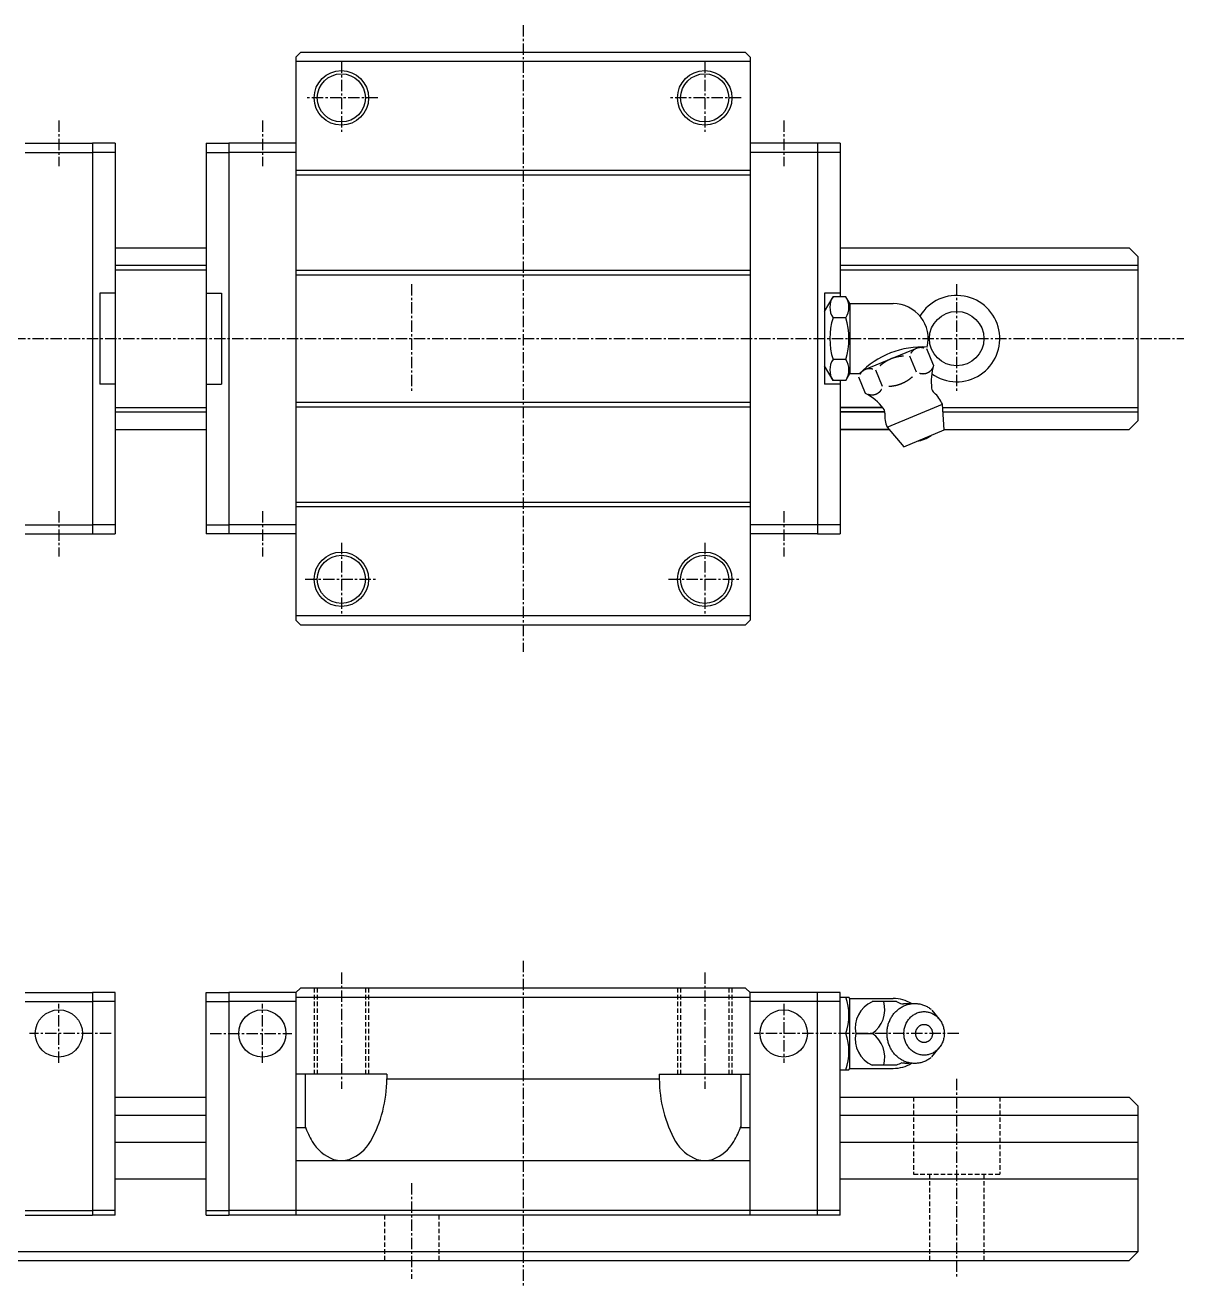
# Model space of a CAD drawing. Extents: x 10 to 336, y 10 to 186.
# Drawn here: x 208 to 335.5, y 47 to 186 of the extents above; entities that cross this region are included whole.
import ezdxf

# ---------------------------------------------------------------- set-up
doc = ezdxf.new("R2010")
doc.units = 0
doc.linetypes.add('CENTER', pattern=[2, 1.25, -0.25, 0.25, -0.25])
doc.linetypes.add('DASHED', pattern=[0.75, 0.5, -0.25])
doc.layers.get('0').update_dxf_attribs({"linetype": 'CONTINUOUS'})
doc.layers.add('CENTER', color=1, linetype='CENTER')

msp = doc.modelspace()

# ---------------------------------------------------------------- linework, layer by layer
at = {"color": 7, "linetype": 'CONTINUOUS'}
for p, q in [((238.26662, 182.99989), (237.76662, 182.49989)), ((237.76662, 182.49989), (237.76662, 120.49992)), ((287.26664, 182.99989), (238.26662, 182.99989)), ((287.26664, 182.99989), (287.76664, 182.49989)), ((287.76664, 182.49989), (287.76664, 120.49992)), ((287.76664, 181.9999), (237.76662, 181.9999)), ((207.96666, 172.99993), (215.36665, 172.99993)), ((217.86665, 172.99993), (215.36665, 172.99993)), ((215.36665, 172.99992), (215.36665, 129.99992)), ((217.86665, 172.99993), (217.86665, 129.99993)), ((227.86665, 172.99993), (227.86665, 129.99993)), ((227.86665, 172.99993), (230.36665, 172.99993)), ((237.76664, 172.99993), (230.36665, 172.99993)), ((230.36665, 172.99992), (230.36665, 129.99992)), ((295.16663, 172.99992), (287.76664, 172.99992)), ((295.16663, 172.99992), (295.16663, 129.99992)), ((297.66663, 172.99992), (295.16663, 172.99992)), ((297.66663, 172.99992), (297.66663, 156.09991)), ((207.96666, 171.99993), (215.36665, 171.99993)), ((217.86665, 171.99993), (215.36665, 171.99993)), ((227.86665, 171.99993), (230.36665, 171.99993)), ((237.76664, 171.99993), (230.36665, 171.99993)), ((295.16663, 171.99992), (287.76664, 171.99992)), ((297.66663, 171.99992), (295.16663, 171.99992)), ((287.76664, 169.99992), (237.76662, 169.99992)), ((287.76664, 169.49992), (237.76662, 169.49992)), ((217.86665, 161.49994), (227.86665, 161.49994)), ((297.66663, 161.49992), (329.5, 161.49992)), ((330.50001, 160.49992), (329.5, 161.49992)), ((330.50001, 142.49989), (330.50001, 160.4999)), ((217.86665, 159.56731), (227.86665, 159.56731)), ((217.86665, 159.06732), (227.86665, 159.06732)), ((287.76664, 158.99992), (237.76662, 158.99992)), ((287.76664, 158.49992), (237.76662, 158.49992)), ((297.66663, 159.56729), (330.50001, 159.56728)), ((297.66663, 159.0673), (330.50001, 159.06729)), ((216.16666, 156.49993), (216.16666, 146.49993)), ((217.86665, 156.49993), (216.16666, 156.49993)), ((227.86665, 156.49993), (229.56664, 156.49993)), ((229.56664, 156.49993), (229.56664, 146.49993)), ((295.96665, 156.49992), (295.96665, 146.49992)), ((297.66663, 156.49992), (295.96665, 156.49992)), ((295.96665, 154.49991), (296.89041, 156.09992)), ((298.2904, 156.09991), (296.89041, 156.09991)), ((298.72341, 155.34991), (298.2904, 156.09991)), ((298.72341, 155.34991), (298.72341, 147.6499)), ((298.72343, 155.34991), (303.51455, 155.34991)), ((298.29039, 153.79991), (296.89042, 153.79991)), ((300.19623, 148.01892), (306.36275, 150.57318)), ((307.96717, 148.56215), (307.22328, 150.35804)), ((298.2904, 149.19992), (296.89041, 149.19992)), ((306.09631, 147.78722), (305.35243, 149.58311)), ((296.89041, 146.8999), (295.96665, 148.49991)), ((298.2904, 146.8999), (298.72341, 147.64991)), ((298.72343, 147.64992), (299.81967, 147.64992)), ((302.3546, 146.23735), (301.61072, 148.03324)), ((217.86665, 146.49993), (216.16666, 146.49993)), ((227.86665, 146.49993), (229.56664, 146.49993)), ((297.66663, 146.49992), (295.96665, 146.49992)), ((298.29041, 146.89992), (296.8904, 146.89992)), ((297.66663, 146.89992), (297.66663, 129.99992)), ((300.48375, 145.46242), (299.73986, 147.2583)), ((217.86665, 143.93256), (227.86665, 143.93256)), ((217.86665, 143.43256), (227.86665, 143.43256)), ((237.76662, 144.49989), (287.76664, 144.49989)), ((237.76662, 143.99989), (287.76664, 143.99989)), ((302.34507, 143.93255), (297.66663, 143.93255)), ((297.66663, 143.93254), (302.34508, 143.93254)), ((302.58918, 143.43255), (297.66663, 143.43255)), ((297.66663, 143.43255), (302.58918, 143.43254)), ((302.83294, 141.75081), (308.93054, 144.27652)), ((309.13229, 141.43764), (308.93054, 144.27652)), ((308.95499, 143.93254), (330.50001, 143.93254)), ((308.99052, 143.43254), (330.50001, 143.43254)), ((330.49999, 142.49992), (329.49997, 141.49992)), ((217.86665, 141.49994), (227.86665, 141.49994)), ((303.05053, 141.49993), (297.66663, 141.49993)), ((297.66663, 141.49993), (303.05053, 141.49992)), ((302.83294, 141.75081), (304.69767, 139.60076)), ((304.69768, 139.60075), (309.13229, 141.43763)), ((309.12786, 141.49992), (329.49997, 141.49992)), ((237.76662, 133.49989), (287.76664, 133.49989)), ((237.76662, 132.99989), (287.76664, 132.99989)), ((207.96666, 130.99993), (215.36665, 130.99993)), ((217.86665, 130.99993), (215.36665, 130.99993)), ((227.86665, 130.99993), (230.36665, 130.99993)), ((237.76664, 130.99993), (230.36665, 130.99993)), ((295.16663, 130.99992), (287.76664, 130.99992)), ((297.66663, 130.99992), (295.16663, 130.99992)), ((207.96666, 129.99993), (215.36665, 129.99993)), ((215.36665, 129.99993), (217.86665, 129.99993)), ((230.36665, 129.99993), (227.86665, 129.99993)), ((237.76664, 129.99993), (230.36665, 129.99993)), ((295.16663, 129.99992), (287.76664, 129.99992)), ((295.16663, 129.99992), (297.66663, 129.99992)), ((237.76662, 120.9999), (287.76664, 120.9999)), ((237.76662, 120.49992), (238.26662, 119.99992)), ((238.26662, 119.99992), (287.26664, 119.99992)), ((287.26664, 119.99992), (287.76664, 120.49992)), ((207.9667, 79.49992), (215.3667, 79.49992)), ((215.3667, 79.49992), (215.3667, 54.99992)), ((217.8667, 79.49992), (215.3667, 79.49992)), ((217.8667, 54.99992), (217.8667, 79.49992)), ((227.8666, 54.99992), (227.8666, 79.49992)), ((227.8666, 79.49992), (230.3666, 79.49992)), ((230.3666, 79.49992), (230.3666, 54.99992)), ((237.7666, 79.49992), (230.3666, 79.49992)), ((237.76665, 79.49992), (237.76665, 54.99992)), ((238.26691, 79.9999), (237.7669, 79.49988)), ((287.26692, 79.99992), (238.26688, 79.99992)), ((287.26692, 79.99992), (287.76687, 79.49996)), ((295.16661, 79.49992), (287.7666, 79.49992)), ((287.76664, 54.99992), (287.76664, 79.49992)), ((295.16661, 54.99992), (295.16661, 79.49992)), ((297.66661, 79.49992), (295.16661, 79.49992)), ((297.66661, 54.99992), (297.66661, 79.49992)), ((207.9667, 78.49992), (215.3667, 78.49992)), ((217.8667, 78.49992), (215.3667, 78.49992)), ((227.8666, 78.49992), (230.3666, 78.49992)), ((237.7666, 78.49992), (230.3666, 78.49992)), ((237.76665, 78.99992), (287.76664, 78.99992)), ((295.16661, 78.49992), (287.7666, 78.49992)), ((297.66692, 78.49992), (295.16692, 78.49992)), ((297.66661, 78.99992), (298.63683, 78.99992)), ((298.72343, 78.84992), (298.63683, 78.99992)), ((298.72343, 71.14992), (298.72343, 78.84992)), ((298.72343, 78.84991), (303.51875, 78.84991)), ((303.86773, 78.50732), (301.18328, 78.50732)), ((307.78498, 77.57793), (308.59062, 76.5717)), ((298.29041, 74.99992), (297.66661, 74.99992)), ((299.39527, 74.99992), (301.19112, 74.99992)), ((307.78498, 72.42191), (308.59062, 73.42814)), ((297.66661, 70.99992), (298.63683, 70.99992)), ((298.63683, 70.99993), (298.72343, 71.14993)), ((298.72343, 71.14991), (303.51455, 71.14991)), ((303.86773, 71.49252), (301.18328, 71.49252)), ((247.76673, 70.49992), (237.76673, 70.49992)), ((238.76672, 70.49992), (238.76672, 64.59991)), ((247.76672, 69.99992), (277.76673, 69.99992)), ((247.76673, 70.49992), (247.76673, 69.99991)), ((277.76673, 70.49992), (287.76673, 70.49992)), ((277.76673, 70.49992), (277.76673, 69.99991)), ((286.76675, 64.59991), (286.76675, 70.49992)), ((217.8667, 67.99995), (227.8666, 67.99995)), ((297.66661, 67.99995), (329.49987, 67.99995)), ((330.49975, 67.00006), (329.49987, 67.99995)), ((330.50001, 50.99995), (330.50001, 66.99981)), ((217.8667, 65.98692), (227.8666, 65.98692)), ((297.66661, 65.98692), (330.50001, 65.98692)), ((238.76672, 64.59991), (237.76679, 64.59991)), ((287.76667, 64.59991), (286.76675, 64.59991)), ((217.8667, 63.01294), (227.8666, 63.01294)), ((297.66661, 63.01294), (330.50001, 63.01294)), ((237.76665, 60.99997), (287.76664, 60.99997)), ((217.8667, 58.98692), (227.8666, 58.98692)), ((297.66661, 58.98692), (330.50001, 58.98692)), ((207.96665, 55.49992), (215.3667, 55.49992)), ((207.96665, 54.99992), (215.3667, 54.99992)), ((217.8667, 55.49992), (215.3667, 55.49992)), ((217.8667, 54.99992), (215.3667, 54.99992)), ((227.8666, 55.49992), (230.3666, 55.49992)), ((227.8666, 54.99992), (230.3666, 54.99992)), ((237.76665, 55.49992), (230.3666, 55.49992)), ((237.76665, 54.99992), (230.3666, 54.99992)), ((287.76664, 55.49992), (237.76665, 55.49992)), ((287.76664, 54.99992), (237.76665, 54.99992)), ((295.16661, 55.49992), (287.76664, 55.49992)), ((295.16661, 54.99992), (287.76664, 54.99992)), ((297.66661, 55.49992), (295.16661, 55.49992)), ((297.66661, 54.99992), (295.16661, 54.99992)), ((110.50001, 50.99995), (330.50001, 50.99995)), ((330.49986, 50.99997), (329.49984, 49.99995)), ((111.50008, 49.99995), (329.49984, 49.99995))]:
    msp.add_line(p, q, dxfattribs=at)
at = {"color": 3, "linetype": 'DASHED'}
for p, q in [((239.7666, 79.99994), (239.7666, 70.49992)), ((240.1166, 79.99992), (240.1166, 70.49992)), ((245.4166, 79.99992), (245.4166, 70.49992)), ((245.7666, 79.99994), (245.7666, 70.49992)), ((279.7666, 79.99994), (279.7666, 70.49992)), ((280.1166, 79.99992), (280.1166, 70.49992)), ((285.4166, 79.99992), (285.4166, 70.49992)), ((285.7666, 79.99994), (285.7666, 70.49992)), ((305.75001, 67.99992), (305.75001, 59.49992)), ((315.25001, 67.99992), (315.25001, 59.49992)), ((305.75001, 59.49992), (315.25001, 59.49992)), ((307.50001, 59.49992), (307.50001, 49.99995)), ((313.50001, 59.49992), (313.50001, 49.99995)), ((247.50001, 54.99992), (247.50001, 49.99995)), ((253.50001, 54.99992), (253.50001, 49.99995))]:
    msp.add_line(p, q, dxfattribs=at)
at = {"color": 7, "linetype": 'CONTINUOUS'}
for points in [[(305.4903, 149.906, 0), (305.4973, 149.918, 0), (305.5043, 149.93, 0), (305.5113, 149.942, 0), (305.5183, 149.954, 0), (305.5253, 149.966, 0), (305.5333, 149.977, 0), (305.5403, 149.989, 0), (305.5473, 150, 0), (305.5553, 150.012, 0), (305.5633, 150.023, 0), (305.5703, 150.034, 0), (305.5783, 150.045, 0), (305.5863, 150.056, 0), (305.5943, 150.067, 0), (305.6023, 150.077, 0), (305.6103, 150.088, 0), (305.6183, 150.098, 0), (305.6273, 150.109, 0), (305.6353, 150.119, 0), (305.6433, 150.129, 0), (305.6523, 150.139, 0), (305.6603, 150.149, 0), (305.6693, 150.159, 0), (305.6783, 150.169, 0), (305.6873, 150.178, 0), (305.6963, 150.188, 0), (305.7053, 150.197, 0), (305.7143, 150.206, 0), (305.7233, 150.215, 0), (305.7323, 150.224, 0), (305.7413, 150.233, 0), (305.7513, 150.242, 0), (305.7603, 150.251, 0), (305.7703, 150.259, 0), (305.7793, 150.268, 0), (305.7893, 150.276, 0), (305.7983, 150.284, 0), (305.8083, 150.292, 0), (305.8183, 150.3, 0), (305.8283, 150.308, 0), (305.8383, 150.316, 0), (305.8483, 150.323, 0), (305.8583, 150.331, 0), (305.8683, 150.338, 0), (305.8793, 150.345, 0), (305.8893, 150.352, 0), (305.8993, 150.359, 0), (305.9103, 150.366, 0), (305.9203, 150.373, 0), (305.9313, 150.38, 0), (305.9423, 150.386, 0), (305.9523, 150.392, 0), (305.9633, 150.399, 0), (305.9743, 150.405, 0), (305.9853, 150.411, 0), (305.9963, 150.416, 0), (306.0073, 150.422, 0), (306.0183, 150.428, 0), (306.0293, 150.433, 0), (306.0403, 150.438, 0), (306.0513, 150.444, 0), (306.0633, 150.449, 0), (306.0743, 150.454, 0), (306.0853, 150.458, 0), (306.0973, 150.463, 0), (306.1083, 150.468, 0), (306.1203, 150.472, 0), (306.1323, 150.476, 0), (306.1433, 150.48, 0), (306.1553, 150.485, 0), (306.1673, 150.488, 0), (306.1793, 150.492, 0), (306.1903, 150.496, 0), (306.2023, 150.499, 0), (306.2143, 150.503, 0), (306.2263, 150.506, 0), (306.2383, 150.509, 0), (306.2513, 150.512, 0), (306.2633, 150.515, 0), (306.2753, 150.517, 0), (306.2873, 150.52, 0), (306.2993, 150.522, 0), (306.3123, 150.525, 0), (306.3243, 150.527, 0), (306.3363, 150.529, 0), (306.3493, 150.531, 0), (306.3613, 150.533, 0), (306.3743, 150.534, 0), (306.3863, 150.536, 0), (306.3993, 150.537, 0), (306.4123, 150.538, 0), (306.4243, 150.539, 0), (306.4373, 150.54, 0), (306.4503, 150.541, 0), (306.4623, 150.542, 0), (306.4753, 150.542, 0), (306.4883, 150.543, 0), (306.5013, 150.543, 0), (306.5143, 150.543, 0), (306.5273, 150.543, 0), (306.5403, 150.543, 0), (306.5533, 150.543, 0), (306.5663, 150.542, 0), (306.5793, 150.542, 0), (306.5923, 150.541, 0), (306.6053, 150.54, 0), (306.6183, 150.539, 0), (306.6313, 150.538, 0), (306.6443, 150.537, 0), (306.6573, 150.536, 0), (306.6703, 150.534, 0), (306.6843, 150.533, 0), (306.6973, 150.531, 0), (306.7103, 150.529, 0), (306.7233, 150.527, 0), (306.7373, 150.525, 0), (306.7503, 150.523, 0), (306.7633, 150.52, 0), (306.7773, 150.518, 0), (306.7903, 150.515, 0), (306.8033, 150.512, 0), (306.8173, 150.509, 0), (306.8303, 150.506, 0), (306.8433, 150.503, 0), (306.8573, 150.499, 0), (306.8703, 150.496, 0), (306.8843, 150.492, 0), (306.8973, 150.489, 0)], [(302.0853, 148.534, 0), (302.1023, 148.55, 0), (302.1193, 148.565, 0), (302.1363, 148.58, 0), (302.1533, 148.595, 0), (302.1703, 148.61, 0), (302.1873, 148.624, 0), (302.2043, 148.639, 0), (302.2213, 148.653, 0), (302.2393, 148.668, 0), (302.2563, 148.682, 0), (302.2743, 148.696, 0), (302.2913, 148.71, 0), (302.3093, 148.724, 0), (302.3263, 148.738, 0), (302.3443, 148.752, 0), (302.3623, 148.766, 0), (302.3803, 148.779, 0), (302.3983, 148.793, 0), (302.4163, 148.806, 0), (302.4343, 148.819, 0), (302.4523, 148.832, 0), (302.4703, 148.846, 0), (302.4883, 148.858, 0), (302.5063, 148.871, 0), (302.5243, 148.884, 0), (302.5433, 148.897, 0), (302.5613, 148.909, 0), (302.5803, 148.922, 0), (302.5983, 148.934, 0), (302.6173, 148.946, 0), (302.6353, 148.958, 0), (302.6543, 148.97, 0), (302.6733, 148.982, 0), (302.6923, 148.994, 0), (302.7103, 149.005, 0), (302.7293, 149.017, 0), (302.7483, 149.028, 0), (302.7673, 149.04, 0), (302.7863, 149.051, 0), (302.8053, 149.062, 0), (302.8253, 149.073, 0), (302.8443, 149.084, 0), (302.8633, 149.095, 0), (302.8823, 149.106, 0), (302.9023, 149.116, 0), (302.9213, 149.127, 0), (302.9413, 149.137, 0), (302.9603, 149.147, 0), (302.9803, 149.157, 0), (302.9993, 149.167, 0), (303.0193, 149.177, 0), (303.0393, 149.187, 0), (303.0593, 149.197, 0), (303.0783, 149.206, 0), (303.0983, 149.216, 0), (303.1183, 149.225, 0), (303.1383, 149.234, 0), (303.1583, 149.244, 0), (303.1783, 149.253, 0), (303.1983, 149.261, 0), (303.2183, 149.27, 0), (303.2393, 149.279, 0), (303.2593, 149.288, 0), (303.2793, 149.296, 0), (303.3003, 149.304, 0), (303.3203, 149.313, 0), (303.3403, 149.321, 0), (303.3613, 149.329, 0), (303.3813, 149.337, 0), (303.4023, 149.345, 0), (303.4233, 149.352, 0), (303.4433, 149.36, 0), (303.4643, 149.367, 0), (303.4853, 149.375, 0), (303.5053, 149.382, 0), (303.5263, 149.389, 0), (303.5473, 149.396, 0), (303.5683, 149.403, 0), (303.5893, 149.41, 0), (303.6103, 149.416, 0), (303.6313, 149.423, 0), (303.6523, 149.429, 0), (303.6733, 149.436, 0), (303.6953, 149.442, 0), (303.7163, 149.448, 0), (303.7373, 149.454, 0), (303.7583, 149.46, 0), (303.7803, 149.466, 0), (303.8013, 149.471, 0), (303.8223, 149.477, 0), (303.8443, 149.482, 0), (303.8653, 149.488, 0), (303.8873, 149.493, 0), (303.9083, 149.498, 0), (303.9303, 149.503, 0), (303.9523, 149.508, 0), (303.9733, 149.512, 0), (303.9953, 149.517, 0), (304.0173, 149.521, 0), (304.0393, 149.526, 0), (304.0603, 149.53, 0), (304.0823, 149.534, 0), (304.1043, 149.538, 0), (304.1263, 149.542, 0), (304.1483, 149.546, 0), (304.1703, 149.55, 0), (304.1923, 149.553, 0), (304.2143, 149.557, 0), (304.2363, 149.56, 0), (304.2583, 149.563, 0), (304.2813, 149.567, 0), (304.3033, 149.57, 0), (304.3253, 149.572, 0), (304.3473, 149.575, 0), (304.3703, 149.578, 0), (304.3923, 149.58, 0), (304.4143, 149.583, 0), (304.4373, 149.585, 0), (304.4593, 149.587, 0), (304.4823, 149.59, 0), (304.5043, 149.591, 0), (304.5273, 149.593, 0), (304.5493, 149.595, 0), (304.5723, 149.597, 0), (304.5943, 149.598, 0), (304.6173, 149.6, 0), (304.6403, 149.601, 0), (304.6623, 149.602, 0)], [(299.8783, 147.581, 0), (299.8853, 147.593, 0), (299.8923, 147.605, 0), (299.8993, 147.617, 0), (299.9063, 147.629, 0), (299.9133, 147.641, 0), (299.9203, 147.653, 0), (299.9273, 147.664, 0), (299.9353, 147.675, 0), (299.9423, 147.687, 0), (299.9503, 147.698, 0), (299.9583, 147.709, 0), (299.9663, 147.72, 0), (299.9733, 147.731, 0), (299.9813, 147.742, 0), (299.9893, 147.753, 0), (299.9983, 147.763, 0), (300.0063, 147.774, 0), (300.0143, 147.784, 0), (300.0223, 147.794, 0), (300.0313, 147.804, 0), (300.0393, 147.814, 0), (300.0483, 147.824, 0), (300.0573, 147.834, 0), (300.0653, 147.844, 0), (300.0743, 147.853, 0), (300.0833, 147.863, 0), (300.0923, 147.872, 0), (300.1013, 147.882, 0), (300.1103, 147.891, 0), (300.1193, 147.9, 0), (300.1293, 147.909, 0), (300.1383, 147.917, 0), (300.1483, 147.926, 0), (300.1573, 147.935, 0), (300.1673, 147.943, 0), (300.1763, 147.951, 0), (300.1863, 147.959, 0), (300.1963, 147.967, 0), (300.2063, 147.975, 0), (300.2153, 147.983, 0), (300.2253, 147.991, 0), (300.2363, 147.999, 0), (300.2463, 148.006, 0), (300.2563, 148.013, 0), (300.2663, 148.021, 0), (300.2763, 148.028, 0), (300.2873, 148.035, 0), (300.2973, 148.041, 0), (300.3083, 148.048, 0), (300.3183, 148.055, 0), (300.3293, 148.061, 0), (300.3403, 148.068, 0), (300.3513, 148.074, 0), (300.3613, 148.08, 0), (300.3723, 148.086, 0), (300.3833, 148.092, 0), (300.3943, 148.097, 0), (300.4053, 148.103, 0), (300.4163, 148.108, 0), (300.4283, 148.114, 0), (300.4393, 148.119, 0), (300.4503, 148.124, 0), (300.4623, 148.129, 0), (300.4733, 148.134, 0), (300.4843, 148.138, 0), (300.4963, 148.143, 0), (300.5073, 148.147, 0), (300.5193, 148.152, 0), (300.5313, 148.156, 0), (300.5423, 148.16, 0), (300.5543, 148.164, 0), (300.5663, 148.167, 0), (300.5783, 148.171, 0), (300.5903, 148.174, 0), (300.6023, 148.178, 0), (300.6143, 148.181, 0), (300.6263, 148.184, 0), (300.6383, 148.187, 0), (300.6503, 148.19, 0), (300.6623, 148.193, 0), (300.6753, 148.195, 0), (300.6873, 148.198, 0), (300.6993, 148.2, 0), (300.7113, 148.202, 0), (300.7243, 148.204, 0), (300.7363, 148.206, 0), (300.7493, 148.208, 0), (300.7613, 148.209, 0), (300.7743, 148.211, 0), (300.7863, 148.212, 0), (300.7993, 148.213, 0), (300.8123, 148.214, 0), (300.8243, 148.215, 0), (300.8373, 148.216, 0), (300.8503, 148.217, 0), (300.8633, 148.217, 0), (300.8753, 148.218, 0), (300.8883, 148.218, 0), (300.9013, 148.218, 0), (300.9143, 148.218, 0), (300.9273, 148.218, 0), (300.9403, 148.218, 0), (300.9533, 148.217, 0), (300.9663, 148.217, 0), (300.9793, 148.216, 0), (300.9923, 148.215, 0), (301.0053, 148.215, 0), (301.0183, 148.213, 0), (301.0313, 148.212, 0), (301.0453, 148.211, 0), (301.0583, 148.209, 0), (301.0713, 148.208, 0), (301.0843, 148.206, 0), (301.0973, 148.204, 0), (301.1113, 148.202, 0), (301.1243, 148.2, 0), (301.1373, 148.198, 0), (301.1513, 148.195, 0), (301.1643, 148.193, 0), (301.1773, 148.19, 0), (301.1913, 148.187, 0), (301.2043, 148.184, 0), (301.2173, 148.181, 0), (301.2313, 148.178, 0), (301.2443, 148.175, 0), (301.2583, 148.171, 0), (301.2713, 148.168, 0), (301.2843, 148.164, 0)], [(307.8293, 148.239, 0), (307.8223, 148.227, 0), (307.8153, 148.215, 0), (307.8083, 148.203, 0), (307.8013, 148.191, 0), (307.7943, 148.18, 0), (307.7863, 148.168, 0), (307.7793, 148.156, 0), (307.7723, 148.145, 0), (307.7643, 148.134, 0), (307.7563, 148.122, 0), (307.7493, 148.111, 0), (307.7413, 148.1, 0), (307.7333, 148.089, 0), (307.7253, 148.079, 0), (307.7173, 148.068, 0), (307.7093, 148.057, 0), (307.7013, 148.047, 0), (307.6923, 148.036, 0), (307.6843, 148.026, 0), (307.6763, 148.016, 0), (307.6673, 148.006, 0), (307.6593, 147.996, 0), (307.6503, 147.986, 0), (307.6413, 147.977, 0), (307.6323, 147.967, 0), (307.6233, 147.958, 0), (307.6143, 147.948, 0), (307.6053, 147.939, 0), (307.5963, 147.93, 0), (307.5873, 147.921, 0), (307.5783, 147.912, 0), (307.5683, 147.903, 0), (307.5593, 147.894, 0), (307.5493, 147.886, 0), (307.5403, 147.878, 0), (307.5303, 147.869, 0), (307.5203, 147.861, 0), (307.5113, 147.853, 0), (307.5013, 147.845, 0), (307.4913, 147.837, 0), (307.4813, 147.829, 0), (307.4713, 147.822, 0), (307.4613, 147.814, 0), (307.4513, 147.807, 0), (307.4403, 147.8, 0), (307.4303, 147.793, 0), (307.4203, 147.786, 0), (307.4093, 147.779, 0), (307.3993, 147.772, 0), (307.3883, 147.766, 0), (307.3773, 147.759, 0), (307.3673, 147.753, 0), (307.3563, 147.747, 0), (307.3453, 147.741, 0), (307.3343, 147.735, 0), (307.3233, 147.729, 0), (307.3123, 147.723, 0), (307.3013, 147.718, 0), (307.2903, 147.712, 0), (307.2793, 147.707, 0), (307.2683, 147.702, 0), (307.2563, 147.697, 0), (307.2453, 147.692, 0), (307.2343, 147.687, 0), (307.2223, 147.682, 0), (307.2113, 147.678, 0), (307.1993, 147.673, 0), (307.1873, 147.669, 0), (307.1763, 147.665, 0), (307.1643, 147.661, 0), (307.1523, 147.657, 0), (307.1403, 147.653, 0), (307.1293, 147.649, 0), (307.1173, 147.646, 0), (307.1053, 147.643, 0), (307.0933, 147.639, 0), (307.0813, 147.636, 0), (307.0683, 147.633, 0), (307.0563, 147.631, 0), (307.0443, 147.628, 0), (307.0323, 147.625, 0), (307.0203, 147.623, 0), (307.0073, 147.621, 0), (306.9953, 147.618, 0), (306.9833, 147.616, 0), (306.9703, 147.615, 0), (306.9583, 147.613, 0), (306.9453, 147.611, 0), (306.9333, 147.61, 0), (306.9203, 147.608, 0), (306.9073, 147.607, 0), (306.8953, 147.606, 0), (306.8823, 147.605, 0), (306.8693, 147.604, 0), (306.8573, 147.604, 0), (306.8443, 147.603, 0), (306.8313, 147.603, 0), (306.8183, 147.602, 0), (306.8053, 147.602, 0), (306.7923, 147.602, 0), (306.7793, 147.602, 0), (306.7663, 147.603, 0), (306.7533, 147.603, 0), (306.7403, 147.604, 0), (306.7273, 147.604, 0), (306.7143, 147.605, 0), (306.7013, 147.606, 0), (306.6883, 147.607, 0), (306.6753, 147.608, 0), (306.6623, 147.61, 0), (306.6493, 147.611, 0), (306.6353, 147.613, 0), (306.6223, 147.614, 0), (306.6093, 147.616, 0), (306.5963, 147.618, 0), (306.5823, 147.62, 0), (306.5693, 147.623, 0), (306.5563, 147.625, 0), (306.5423, 147.628, 0), (306.5293, 147.63, 0), (306.5163, 147.633, 0), (306.5023, 147.636, 0), (306.4893, 147.639, 0), (306.4763, 147.642, 0), (306.4623, 147.646, 0), (306.4493, 147.649, 0), (306.4353, 147.653, 0), (306.4223, 147.657, 0)], [(305.6223, 147.286, 0), (305.6053, 147.271, 0), (305.5883, 147.256, 0), (305.5713, 147.241, 0), (305.5543, 147.226, 0), (305.5373, 147.211, 0), (305.5193, 147.196, 0), (305.5023, 147.182, 0), (305.4853, 147.167, 0), (305.4683, 147.153, 0), (305.4503, 147.138, 0), (305.4333, 147.124, 0), (305.4153, 147.11, 0), (305.3983, 147.096, 0), (305.3803, 147.082, 0), (305.3623, 147.068, 0), (305.3443, 147.055, 0), (305.3273, 147.041, 0), (305.3093, 147.028, 0), (305.2913, 147.014, 0), (305.2733, 147.001, 0), (305.2553, 146.988, 0), (305.2373, 146.975, 0), (305.2183, 146.962, 0), (305.2003, 146.949, 0), (305.1823, 146.936, 0), (305.1643, 146.924, 0), (305.1453, 146.911, 0), (305.1273, 146.899, 0), (305.1083, 146.887, 0), (305.0903, 146.874, 0), (305.0713, 146.862, 0), (305.0523, 146.85, 0), (305.0343, 146.838, 0), (305.0153, 146.827, 0), (304.9963, 146.815, 0), (304.9773, 146.803, 0), (304.9583, 146.792, 0), (304.9393, 146.781, 0), (304.9203, 146.769, 0), (304.9013, 146.758, 0), (304.8823, 146.747, 0), (304.8633, 146.736, 0), (304.8433, 146.726, 0), (304.8243, 146.715, 0), (304.8053, 146.704, 0), (304.7853, 146.694, 0), (304.7663, 146.684, 0), (304.7463, 146.673, 0), (304.7273, 146.663, 0), (304.7073, 146.653, 0), (304.6873, 146.643, 0), (304.6683, 146.633, 0), (304.6483, 146.624, 0), (304.6283, 146.614, 0), (304.6083, 146.605, 0), (304.5883, 146.595, 0), (304.5683, 146.586, 0), (304.5483, 146.577, 0), (304.5283, 146.568, 0), (304.5083, 146.559, 0), (304.4883, 146.55, 0), (304.4683, 146.541, 0), (304.4483, 146.533, 0), (304.4273, 146.524, 0), (304.4073, 146.516, 0), (304.3873, 146.508, 0), (304.3663, 146.5, 0), (304.3463, 146.492, 0), (304.3253, 146.484, 0), (304.3043, 146.476, 0), (304.2843, 146.468, 0), (304.2633, 146.461, 0), (304.2433, 146.453, 0), (304.2223, 146.446, 0), (304.2013, 146.439, 0), (304.1803, 146.431, 0), (304.1593, 146.424, 0), (304.1383, 146.418, 0), (304.1173, 146.411, 0), (304.0963, 146.404, 0), (304.0753, 146.398, 0), (304.0543, 146.391, 0), (304.0333, 146.385, 0), (304.0123, 146.379, 0), (303.9913, 146.372, 0), (303.9693, 146.366, 0), (303.9483, 146.361, 0), (303.9273, 146.355, 0), (303.9053, 146.349, 0), (303.8843, 146.344, 0), (303.8633, 146.338, 0), (303.8413, 146.333, 0), (303.8203, 146.328, 0), (303.7983, 146.323, 0), (303.7763, 146.318, 0), (303.7553, 146.313, 0), (303.7333, 146.308, 0), (303.7113, 146.303, 0), (303.6903, 146.299, 0), (303.6683, 146.295, 0), (303.6463, 146.29, 0), (303.6243, 146.286, 0), (303.6023, 146.282, 0), (303.5803, 146.278, 0), (303.5583, 146.274, 0), (303.5363, 146.271, 0), (303.5143, 146.267, 0), (303.4923, 146.264, 0), (303.4703, 146.26, 0), (303.4483, 146.257, 0), (303.4263, 146.254, 0), (303.4043, 146.251, 0), (303.3813, 146.248, 0), (303.3593, 146.245, 0), (303.3373, 146.243, 0), (303.3153, 146.24, 0), (303.2923, 146.238, 0), (303.2703, 146.235, 0), (303.2473, 146.233, 0), (303.2253, 146.231, 0), (303.2023, 146.229, 0), (303.1803, 146.227, 0), (303.1573, 146.225, 0), (303.1353, 146.224, 0), (303.1123, 146.222, 0), (303.0903, 146.221, 0), (303.0673, 146.22, 0), (303.0443, 146.218, 0)], [(302.2163, 145.914, 0), (302.2093, 145.902, 0), (302.2023, 145.89, 0), (302.1953, 145.878, 0), (302.1883, 145.867, 0), (302.1813, 145.855, 0), (302.1743, 145.843, 0), (302.1663, 145.832, 0), (302.1593, 145.82, 0), (302.1513, 145.809, 0), (302.1443, 145.798, 0), (302.1363, 145.786, 0), (302.1283, 145.775, 0), (302.1203, 145.765, 0), (302.1123, 145.754, 0), (302.1043, 145.743, 0), (302.0963, 145.733, 0), (302.0883, 145.722, 0), (302.0803, 145.712, 0), (302.0723, 145.701, 0), (302.0633, 145.691, 0), (302.0553, 145.681, 0), (302.0463, 145.671, 0), (302.0373, 145.661, 0), (302.0293, 145.652, 0), (302.0203, 145.642, 0), (302.0113, 145.633, 0), (302.0023, 145.623, 0), (301.9933, 145.614, 0), (301.9843, 145.605, 0), (301.9743, 145.596, 0), (301.9653, 145.587, 0), (301.9563, 145.578, 0), (301.9463, 145.57, 0), (301.9373, 145.561, 0), (301.9273, 145.553, 0), (301.9183, 145.544, 0), (301.9083, 145.536, 0), (301.8983, 145.528, 0), (301.8883, 145.52, 0), (301.8783, 145.512, 0), (301.8683, 145.505, 0), (301.8583, 145.497, 0), (301.8483, 145.49, 0), (301.8383, 145.482, 0), (301.8283, 145.475, 0), (301.8173, 145.468, 0), (301.8073, 145.461, 0), (301.7973, 145.454, 0), (301.7863, 145.448, 0), (301.7753, 145.441, 0), (301.7653, 145.434, 0), (301.7543, 145.428, 0), (301.7433, 145.422, 0), (301.7323, 145.416, 0), (301.7223, 145.41, 0), (301.7113, 145.404, 0), (301.7003, 145.398, 0), (301.6893, 145.393, 0), (301.6773, 145.387, 0), (301.6663, 145.382, 0), (301.6553, 145.377, 0), (301.6443, 145.372, 0), (301.6323, 145.367, 0), (301.6213, 145.362, 0), (301.6093, 145.357, 0), (301.5983, 145.353, 0), (301.5863, 145.348, 0), (301.5753, 145.344, 0), (301.5633, 145.34, 0), (301.5513, 145.336, 0), (301.5403, 145.332, 0), (301.5283, 145.328, 0), (301.5163, 145.325, 0), (301.5043, 145.321, 0), (301.4923, 145.318, 0), (301.4803, 145.315, 0), (301.4683, 145.312, 0), (301.4563, 145.309, 0), (301.4443, 145.306, 0), (301.4323, 145.303, 0), (301.4193, 145.3, 0), (301.4073, 145.298, 0), (301.3953, 145.296, 0), (301.3823, 145.294, 0), (301.3703, 145.292, 0), (301.3583, 145.29, 0), (301.3453, 145.288, 0), (301.3333, 145.286, 0), (301.3203, 145.285, 0), (301.3073, 145.283, 0), (301.2953, 145.282, 0), (301.2823, 145.281, 0), (301.2703, 145.28, 0), (301.2573, 145.279, 0), (301.2443, 145.279, 0), (301.2313, 145.278, 0), (301.2183, 145.278, 0), (301.2063, 145.278, 0), (301.1933, 145.277, 0), (301.1803, 145.277, 0), (301.1673, 145.278, 0), (301.1543, 145.278, 0), (301.1413, 145.278, 0), (301.1283, 145.279, 0), (301.1153, 145.279, 0), (301.1023, 145.28, 0), (301.0893, 145.281, 0), (301.0763, 145.282, 0), (301.0623, 145.283, 0), (301.0493, 145.285, 0), (301.0363, 145.286, 0), (301.0233, 145.288, 0), (301.0103, 145.29, 0), (300.9963, 145.291, 0), (300.9833, 145.293, 0), (300.9703, 145.296, 0), (300.9573, 145.298, 0), (300.9433, 145.3, 0), (300.9303, 145.303, 0), (300.9173, 145.306, 0), (300.9033, 145.308, 0), (300.8903, 145.311, 0), (300.8763, 145.314, 0), (300.8633, 145.318, 0), (300.8503, 145.321, 0), (300.8363, 145.324, 0), (300.8233, 145.328, 0), (300.8093, 145.332, 0)], [(307.6923, 72.345, 0), (307.6073, 72.279, 0), (307.5193, 72.2163, 0), (307.4293, 72.1568, 0), (307.3383, 72.1008, 0), (307.2453, 72.0482, 0), (307.1503, 71.999, 0), (307.0533, 71.9535, 0), (306.9563, 71.9116, 0), (306.8573, 71.8733, 0), (306.7573, 71.8388, 0), (306.6553, 71.808, 0), (306.5533, 71.781, 0), (306.4503, 71.7579, 0), (306.3473, 71.7386, 0), (306.2433, 71.7232, 0), (306.1383, 71.7116, 0), (306.0333, 71.704, 0), (305.9283, 71.7003, 0), (305.8233, 71.7005, 0), (305.7183, 71.7047, 0), (305.6133, 71.7127, 0), (305.5093, 71.7247, 0), (305.4043, 71.7406, 0), (305.3013, 71.7603, 0), (305.1983, 71.7839, 0), (305.0963, 71.8113, 0), (304.9953, 71.8425, 0), (304.8953, 71.8775, 0), (304.7963, 71.9161, 0), (304.6983, 71.9585, 0), (304.6023, 72.0044, 0), (304.5083, 72.0539, 0), (304.4153, 72.1069, 0), (304.3233, 72.1634, 0), (304.2343, 72.2232, 0), (304.1473, 72.2863, 0), (304.0613, 72.3527, 0), (303.9783, 72.4222, 0), (303.8973, 72.4947, 0), (303.8183, 72.5703, 0), (303.7423, 72.6487, 0), (303.6693, 72.7299, 0), (303.5983, 72.8138, 0), (303.5293, 72.9003, 0), (303.4643, 72.9894, 0), (303.4013, 73.0808, 0), (303.3423, 73.1745, 0), (303.2853, 73.2703, 0), (303.2313, 73.3682, 0), (303.1813, 73.4681, 0), (303.1343, 73.5698, 0), (303.0903, 73.6731, 0), (303.0493, 73.7781, 0), (303.0123, 73.8845, 0), (302.9783, 73.9922, 0), (302.9483, 74.1011, 0), (302.9213, 74.2111, 0), (302.8983, 74.3221, 0), (302.8783, 74.4338, 0), (302.8623, 74.5462, 0), (302.8493, 74.6592, 0), (302.8403, 74.7725, 0), (302.8343, 74.8862, 0), (302.8333, 74.9999, 0), (302.8343, 75.1137, 0), (302.8403, 75.2273, 0), (302.8493, 75.3407, 0), (302.8623, 75.4536, 0), (302.8783, 75.566, 0), (302.8983, 75.6778, 0), (302.9213, 75.7887, 0), (302.9483, 75.8987, 0), (302.9783, 76.0076, 0), (303.0123, 76.1154, 0), (303.0493, 76.2218, 0), (303.0903, 76.3267, 0), (303.1343, 76.4301, 0), (303.1813, 76.5318, 0), (303.2313, 76.6316, 0), (303.2853, 76.7295, 0), (303.3423, 76.8254, 0), (303.4013, 76.9191, 0), (303.4643, 77.0105, 0), (303.5293, 77.0995, 0), (303.5983, 77.186, 0), (303.6693, 77.2699, 0), (303.7423, 77.3512, 0), (303.8183, 77.4296, 0), (303.8973, 77.5051, 0), (303.9783, 77.5777, 0), (304.0613, 77.6472, 0), (304.1473, 77.7135, 0), (304.2343, 77.7766, 0), (304.3233, 77.8365, 0), (304.4153, 77.8929, 0), (304.5083, 77.9459, 0), (304.6023, 77.9954, 0), (304.6983, 78.0414, 0), (304.7963, 78.0837, 0), (304.8953, 78.1224, 0), (304.9953, 78.1573, 0), (305.0963, 78.1885, 0), (305.1983, 78.216, 0), (305.3013, 78.2395, 0), (305.4043, 78.2593, 0), (305.5093, 78.2751, 0), (305.6133, 78.2871, 0), (305.7183, 78.2952, 0), (305.8233, 78.2993, 0), (305.9283, 78.2995, 0), (306.0333, 78.2958, 0), (306.1383, 78.2882, 0), (306.2433, 78.2767, 0), (306.3473, 78.2613, 0), (306.4503, 78.242, 0), (306.5533, 78.2188, 0), (306.6553, 78.1918, 0), (306.7573, 78.161, 0), (306.8573, 78.1265, 0), (306.9563, 78.0883, 0), (307.0533, 78.0463, 0), (307.1503, 78.0008, 0), (307.2453, 77.9517, 0), (307.3383, 77.8991, 0), (307.4293, 77.843, 0), (307.5193, 77.7835, 0), (307.6073, 77.7208, 0), (307.6923, 77.6548, 0)], [(304.5083, 78.2526, 0), (304.5153, 78.2539, 0), (304.5223, 78.2552, 0), (304.5293, 78.2565, 0), (304.5363, 78.2577, 0), (304.5433, 78.2589, 0), (304.5503, 78.2602, 0), (304.5573, 78.2613, 0), (304.5643, 78.2625, 0), (304.5713, 78.2637, 0), (304.5783, 78.2648, 0), (304.5853, 78.2659, 0), (304.5923, 78.267, 0), (304.5993, 78.2681, 0), (304.6063, 78.2692, 0), (304.6143, 78.2702, 0), (304.6213, 78.2712, 0), (304.6283, 78.2722, 0), (304.6353, 78.2732, 0), (304.6423, 78.2742, 0), (304.6493, 78.2752, 0), (304.6563, 78.2761, 0), (304.6633, 78.277, 0), (304.6703, 78.2779, 0), (304.6773, 78.2788, 0), (304.6853, 78.2797, 0), (304.6923, 78.2805, 0), (304.6993, 78.2813, 0), (304.7063, 78.2822, 0), (304.7133, 78.283, 0), (304.7203, 78.2837, 0), (304.7273, 78.2845, 0), (304.7343, 78.2852, 0), (304.7413, 78.2859, 0), (304.7493, 78.2866, 0), (304.7563, 78.2873, 0), (304.7633, 78.288, 0), (304.7703, 78.2886, 0), (304.7773, 78.2893, 0), (304.7843, 78.2899, 0), (304.7913, 78.2905, 0), (304.7993, 78.2911, 0), (304.8063, 78.2916, 0), (304.8133, 78.2922, 0), (304.8203, 78.2927, 0), (304.8273, 78.2932, 0), (304.8343, 78.2937, 0), (304.8413, 78.2941, 0), (304.8483, 78.2946, 0), (304.8563, 78.295, 0), (304.8633, 78.2954, 0), (304.8703, 78.2958, 0), (304.8773, 78.2962, 0), (304.8843, 78.2966, 0), (304.8913, 78.2969, 0), (304.8983, 78.2972, 0), (304.9063, 78.2975, 0), (304.9133, 78.2978, 0), (304.9203, 78.2981, 0), (304.9273, 78.2983, 0), (304.9343, 78.2986, 0), (304.9413, 78.2988, 0), (304.9493, 78.299, 0), (304.9563, 78.2991, 0), (304.9633, 78.2993, 0), (304.9703, 78.2994, 0), (304.9773, 78.2996, 0), (304.9843, 78.2997, 0), (304.9913, 78.2998, 0), (304.9993, 78.2998, 0), (305.0063, 78.2999, 0), (305.0133, 78.2999, 0), (305.0203, 78.2999, 0), (305.0273, 78.2999, 0), (305.0343, 78.2999, 0), (305.0423, 78.2999, 0), (305.0493, 78.2998, 0), (305.0563, 78.2997, 0), (305.0633, 78.2996, 0), (305.0703, 78.2995, 0), (305.0773, 78.2994, 0), (305.0843, 78.2992, 0), (305.0923, 78.2991, 0), (305.0993, 78.2989, 0), (305.1063, 78.2987, 0), (305.1133, 78.2984, 0), (305.1203, 78.2982, 0), (305.1273, 78.2979, 0), (305.1343, 78.2977, 0), (305.1423, 78.2974, 0), (305.1493, 78.2971, 0), (305.1563, 78.2967, 0), (305.1633, 78.2964, 0), (305.1703, 78.296, 0), (305.1773, 78.2956, 0), (305.1843, 78.2952, 0), (305.1923, 78.2948, 0), (305.1993, 78.2944, 0), (305.2063, 78.2939, 0), (305.2133, 78.2934, 0), (305.2203, 78.2929, 0), (305.2273, 78.2924, 0), (305.2343, 78.2919, 0), (305.2423, 78.2913, 0), (305.2493, 78.2908, 0), (305.2563, 78.2902, 0), (305.2633, 78.2896, 0), (305.2703, 78.289, 0), (305.2773, 78.2883, 0), (305.2843, 78.2877, 0), (305.2923, 78.287, 0), (305.2993, 78.2863, 0), (305.3063, 78.2856, 0), (305.3133, 78.2848, 0), (305.3203, 78.2841, 0), (305.3273, 78.2833, 0), (305.3343, 78.2825, 0), (305.3413, 78.2817, 0), (305.3483, 78.2809, 0), (305.3563, 78.2801, 0), (305.3633, 78.2792, 0), (305.3703, 78.2784, 0), (305.3773, 78.2775, 0), (305.3843, 78.2765, 0), (305.3913, 78.2756, 0), (305.3983, 78.2747, 0), (305.4053, 78.2737, 0), (305.4123, 78.2727, 0), (305.4193, 78.2717, 0)], [(306.9153, 72.5999, 0), (306.8063, 72.6028, 0), (306.6973, 72.6115, 0), (306.5893, 72.6259, 0), (306.4823, 72.646, 0), (306.3763, 72.6718, 0), (306.2713, 72.7033, 0), (306.1683, 72.7402, 0), (306.0663, 72.7826, 0), (305.9673, 72.8303, 0), (305.8693, 72.8833, 0), (305.7753, 72.9414, 0), (305.6833, 73.0044, 0), (305.5943, 73.0722, 0), (305.5083, 73.1447, 0), (305.4263, 73.2216, 0), (305.3473, 73.3029, 0), (305.2723, 73.3882, 0), (305.2013, 73.4774, 0), (305.1343, 73.5702, 0), (305.0713, 73.6666, 0), (305.0133, 73.7661, 0), (304.9593, 73.8686, 0), (304.9103, 73.9738, 0), (304.8663, 74.0815, 0), (304.8273, 74.1914, 0), (304.7933, 74.3032, 0), (304.7643, 74.4168, 0), (304.7403, 74.5317, 0), (304.7213, 74.6478, 0), (304.7083, 74.7647, 0), (304.7003, 74.8822, 0), (304.6973, 74.9999, 0), (304.7003, 75.1177, 0), (304.7083, 75.2352, 0), (304.7213, 75.3521, 0), (304.7403, 75.4681, 0), (304.7643, 75.5831, 0), (304.7933, 75.6966, 0), (304.8273, 75.8085, 0), (304.8663, 75.9184, 0), (304.9103, 76.0261, 0), (304.9593, 76.1313, 0), (305.0133, 76.2338, 0), (305.0713, 76.3333, 0), (305.1343, 76.4296, 0), (305.2013, 76.5225, 0), (305.2723, 76.6117, 0), (305.3473, 76.697, 0), (305.4263, 76.7782, 0), (305.5083, 76.8551, 0), (305.5943, 76.9276, 0), (305.6833, 76.9954, 0), (305.7753, 77.0585, 0), (305.8693, 77.1165, 0), (305.9673, 77.1695, 0), (306.0663, 77.2172, 0), (306.1683, 77.2596, 0), (306.2713, 77.2966, 0), (306.3763, 77.328, 0), (306.4823, 77.3538, 0), (306.5893, 77.3739, 0), (306.6973, 77.3884, 0), (306.8063, 77.397, 0), (306.9153, 77.3999, 0), (307.0233, 77.397, 0), (307.1323, 77.3884, 0), (307.2403, 77.3739, 0), (307.3473, 77.3538, 0), (307.4533, 77.328, 0), (307.5583, 77.2966, 0), (307.6623, 77.2596, 0), (307.7633, 77.2172, 0), (307.8633, 77.1695, 0), (307.9603, 77.1165, 0), (308.0553, 77.0585, 0), (308.1473, 76.9954, 0), (308.2363, 76.9276, 0), (308.3213, 76.8551, 0), (308.4043, 76.7782, 0), (308.4833, 76.697, 0), (308.5583, 76.6117, 0), (308.6293, 76.5225, 0), (308.6963, 76.4296, 0), (308.7583, 76.3333, 0), (308.8173, 76.2338, 0), (308.8703, 76.1313, 0), (308.9193, 76.0261, 0), (308.9633, 75.9184, 0), (309.0023, 75.8085, 0), (309.0373, 75.6966, 0), (309.0663, 75.5831, 0), (309.0893, 75.4681, 0), (309.1083, 75.3521, 0), (309.1213, 75.2352, 0), (309.1293, 75.1177, 0), (309.1323, 74.9999, 0), (309.1293, 74.8822, 0), (309.1213, 74.7647, 0), (309.1083, 74.6478, 0), (309.0893, 74.5317, 0), (309.0663, 74.4168, 0), (309.0373, 74.3032, 0), (309.0023, 74.1914, 0), (308.9633, 74.0815, 0), (308.9193, 73.9738, 0), (308.8703, 73.8686, 0), (308.8173, 73.7661, 0), (308.7583, 73.6666, 0), (308.6963, 73.5702, 0), (308.6293, 73.4774, 0), (308.5583, 73.3882, 0), (308.4833, 73.3029, 0), (308.4043, 73.2216, 0), (308.3213, 73.1447, 0), (308.2363, 73.0722, 0), (308.1473, 73.0044, 0), (308.0553, 72.9414, 0), (307.9603, 72.8833, 0), (307.8633, 72.8303, 0), (307.7633, 72.7826, 0), (307.6623, 72.7402, 0), (307.5583, 72.7033, 0), (307.4533, 72.6718, 0), (307.3473, 72.646, 0), (307.2403, 72.6259, 0), (307.1323, 72.6115, 0), (307.0233, 72.6028, 0), (306.9153, 72.5999, 0)], [(306.9153, 73.9999, 0), (306.8693, 74.0011, 0), (306.8243, 74.0047, 0), (306.7793, 74.0107, 0), (306.7343, 74.0191, 0), (306.6903, 74.0299, 0), (306.6463, 74.043, 0), (306.6033, 74.0584, 0), (306.5613, 74.076, 0), (306.5203, 74.0959, 0), (306.4793, 74.118, 0), (306.4403, 74.1422, 0), (306.4013, 74.1685, 0), (306.3643, 74.1967, 0), (306.3293, 74.2269, 0), (306.2943, 74.259, 0), (306.2613, 74.2928, 0), (306.2303, 74.3284, 0), (306.2013, 74.3655, 0), (306.1733, 74.4042, 0), (306.1473, 74.4444, 0), (306.1223, 74.4858, 0), (306.1003, 74.5285, 0), (306.0803, 74.5724, 0), (306.0613, 74.6172, 0), (306.0453, 74.663, 0), (306.0313, 74.7096, 0), (306.0183, 74.7569, 0), (306.0093, 74.8048, 0), (306.0013, 74.8532, 0), (305.9953, 74.9019, 0), (305.9923, 74.9509, 0), (305.9913, 74.9999, 0), (305.9923, 75.049, 0), (305.9953, 75.0979, 0), (306.0013, 75.1466, 0), (306.0093, 75.195, 0), (306.0183, 75.2429, 0), (306.0313, 75.2902, 0), (306.0453, 75.3368, 0), (306.0613, 75.3826, 0), (306.0803, 75.4275, 0), (306.1003, 75.4713, 0), (306.1223, 75.514, 0), (306.1473, 75.5555, 0), (306.1733, 75.5956, 0), (306.2013, 75.6343, 0), (306.2303, 75.6715, 0), (306.2613, 75.707, 0), (306.2943, 75.7409, 0), (306.3293, 75.7729, 0), (306.3643, 75.8031, 0), (306.4013, 75.8314, 0), (306.4403, 75.8576, 0), (306.4793, 75.8818, 0), (306.5203, 75.9039, 0), (306.5613, 75.9238, 0), (306.6033, 75.9415, 0), (306.6463, 75.9569, 0), (306.6903, 75.9699, 0), (306.7343, 75.9807, 0), (306.7793, 75.9891, 0), (306.8243, 75.9951, 0), (306.8693, 75.9987, 0), (306.9153, 75.9999, 0), (306.9603, 75.9987, 0), (307.0053, 75.9951, 0), (307.0503, 75.9891, 0), (307.0953, 75.9807, 0), (307.1393, 75.9699, 0), (307.1833, 75.9569, 0), (307.2263, 75.9415, 0), (307.2683, 75.9238, 0), (307.3103, 75.9039, 0), (307.3503, 75.8818, 0), (307.3903, 75.8576, 0), (307.4283, 75.8314, 0), (307.4653, 75.8031, 0), (307.5013, 75.7729, 0), (307.5353, 75.7409, 0), (307.5683, 75.707, 0), (307.5993, 75.6715, 0), (307.6293, 75.6343, 0), (307.6573, 75.5956, 0), (307.6833, 75.5555, 0), (307.7073, 75.514, 0), (307.7293, 75.4713, 0), (307.7503, 75.4275, 0), (307.7683, 75.3826, 0), (307.7853, 75.3368, 0), (307.7993, 75.2902, 0), (307.8113, 75.2429, 0), (307.8213, 75.195, 0), (307.8293, 75.1466, 0), (307.8343, 75.0979, 0), (307.8373, 75.049, 0), (307.8393, 74.9999, 0), (307.8373, 74.9509, 0), (307.8343, 74.9019, 0), (307.8293, 74.8532, 0), (307.8213, 74.8048, 0), (307.8113, 74.7569, 0), (307.7993, 74.7096, 0), (307.7853, 74.663, 0), (307.7683, 74.6172, 0), (307.7503, 74.5724, 0), (307.7293, 74.5285, 0), (307.7073, 74.4858, 0), (307.6833, 74.4444, 0), (307.6573, 74.4042, 0), (307.6293, 74.3655, 0), (307.5993, 74.3284, 0), (307.5683, 74.2928, 0), (307.5353, 74.259, 0), (307.5013, 74.2269, 0), (307.4653, 74.1967, 0), (307.4283, 74.1685, 0), (307.3903, 74.1422, 0), (307.3503, 74.118, 0), (307.3103, 74.0959, 0), (307.2683, 74.076, 0), (307.2263, 74.0584, 0), (307.1833, 74.043, 0), (307.1393, 74.0299, 0), (307.0953, 74.0191, 0), (307.0503, 74.0107, 0), (307.0053, 74.0047, 0), (306.9603, 74.0011, 0), (306.9153, 73.9999, 0)], [(305.4193, 71.7281, 0), (305.4123, 71.7271, 0), (305.4053, 71.7261, 0), (305.3983, 71.7252, 0), (305.3913, 71.7242, 0), (305.3843, 71.7233, 0), (305.3773, 71.7224, 0), (305.3703, 71.7215, 0), (305.3633, 71.7206, 0), (305.3563, 71.7198, 0), (305.3483, 71.7189, 0), (305.3413, 71.7181, 0), (305.3343, 71.7173, 0), (305.3273, 71.7165, 0), (305.3203, 71.7157, 0), (305.3133, 71.715, 0), (305.3063, 71.7143, 0), (305.2993, 71.7136, 0), (305.2923, 71.7129, 0), (305.2843, 71.7122, 0), (305.2773, 71.7115, 0), (305.2703, 71.7109, 0), (305.2633, 71.7103, 0), (305.2563, 71.7097, 0), (305.2493, 71.7091, 0), (305.2423, 71.7085, 0), (305.2343, 71.708, 0), (305.2273, 71.7074, 0), (305.2203, 71.7069, 0), (305.2133, 71.7064, 0), (305.2063, 71.7059, 0), (305.1993, 71.7055, 0), (305.1923, 71.705, 0), (305.1843, 71.7046, 0), (305.1773, 71.7042, 0), (305.1703, 71.7038, 0), (305.1633, 71.7035, 0), (305.1563, 71.7031, 0), (305.1493, 71.7028, 0), (305.1423, 71.7025, 0), (305.1343, 71.7022, 0), (305.1273, 71.7019, 0), (305.1203, 71.7016, 0), (305.1133, 71.7014, 0), (305.1063, 71.7012, 0), (305.0993, 71.701, 0), (305.0923, 71.7008, 0), (305.0843, 71.7006, 0), (305.0773, 71.7005, 0), (305.0703, 71.7003, 0), (305.0633, 71.7002, 0), (305.0563, 71.7001, 0), (305.0493, 71.7, 0), (305.0423, 71.7, 0), (305.0343, 71.6999, 0), (305.0273, 71.6999, 0), (305.0203, 71.6999, 0), (305.0133, 71.6999, 0), (305.0063, 71.7, 0), (304.9993, 71.7, 0), (304.9913, 71.7001, 0), (304.9843, 71.7002, 0), (304.9773, 71.7003, 0), (304.9703, 71.7004, 0), (304.9633, 71.7005, 0), (304.9563, 71.7007, 0), (304.9493, 71.7009, 0), (304.9413, 71.7011, 0), (304.9343, 71.7013, 0), (304.9273, 71.7015, 0), (304.9203, 71.7018, 0), (304.9133, 71.702, 0), (304.9063, 71.7023, 0), (304.8983, 71.7026, 0), (304.8913, 71.7029, 0), (304.8843, 71.7033, 0), (304.8773, 71.7036, 0), (304.8703, 71.704, 0), (304.8633, 71.7044, 0), (304.8563, 71.7048, 0), (304.8483, 71.7053, 0), (304.8413, 71.7057, 0), (304.8343, 71.7062, 0), (304.8273, 71.7067, 0), (304.8203, 71.7072, 0), (304.8133, 71.7077, 0), (304.8063, 71.7082, 0), (304.7993, 71.7088, 0), (304.7913, 71.7094, 0), (304.7843, 71.71, 0), (304.7773, 71.7106, 0), (304.7703, 71.7112, 0), (304.7633, 71.7118, 0), (304.7563, 71.7125, 0), (304.7493, 71.7132, 0), (304.7413, 71.7139, 0), (304.7343, 71.7146, 0), (304.7273, 71.7154, 0), (304.7203, 71.7161, 0), (304.7133, 71.7169, 0), (304.7063, 71.7177, 0), (304.6993, 71.7185, 0), (304.6923, 71.7193, 0), (304.6853, 71.7202, 0), (304.6773, 71.721, 0), (304.6703, 71.7219, 0), (304.6633, 71.7228, 0), (304.6563, 71.7237, 0), (304.6493, 71.7247, 0), (304.6423, 71.7256, 0), (304.6353, 71.7266, 0), (304.6283, 71.7276, 0), (304.6213, 71.7286, 0), (304.6143, 71.7296, 0), (304.6063, 71.7307, 0), (304.5993, 71.7317, 0), (304.5923, 71.7328, 0), (304.5853, 71.7339, 0), (304.5783, 71.735, 0), (304.5713, 71.7362, 0), (304.5643, 71.7373, 0), (304.5573, 71.7385, 0), (304.5503, 71.7397, 0), (304.5433, 71.7409, 0), (304.5363, 71.7421, 0), (304.5293, 71.7434, 0), (304.5223, 71.7446, 0), (304.5153, 71.7459, 0), (304.5083, 71.7472, 0)]]:
    msp.add_polyline3d(points, dxfattribs=at)
at = {"color": 3, "linetype": 'CONTINUOUS'}
for centre in [(242.7666, 177.99997), (282.7666, 177.99997), (242.7666, 124.99985), (282.7666, 124.99985)]:
    msp.add_circle(centre, 3, dxfattribs=at)
at = {"color": 7, "linetype": 'CONTINUOUS'}
for centre, radius in [((242.7666, 177.99997), 2.65), ((282.7666, 177.99997), 2.65), ((310.50003, 151.49993), 3), ((242.7666, 124.99985), 2.65), ((282.7666, 124.99985), 2.65), ((211.6667, 74.99992), 2.6), ((234.0666, 74.99992), 2.6), ((291.46661, 74.99992), 2.6)]:
    msp.add_circle(centre, radius, dxfattribs=at)
for centre, radius, start, end in [((298.626, 154.94992), 2.08201, 146.47183, 213.52861), ((296.55481, 154.94992), 2.08201, 326.4714, 33.52818), ((310.50003, 151.49993), 4.75, 234.7357281, 148.4037648), ((303.51665, 151.49992), 3.85, 345.95277, 90.031238), ((304.35236, 151.49992), 7.80837, 162.86916, 197.13086), ((290.82845, 151.49992), 7.80837, 342.86916, 17.13086), ((306.72364, 140.98113), 9.59883, 86.847509, 135.992727), ((298.626, 148.0499), 2.08201, 146.47138, 213.52763), ((296.55481, 148.0499), 2.08201, 326.47239, 33.52867), ((313.69992, 146.79144), 6, 162.83522, 187.26655), ((308.54168, 146.13371), 0.8, 187.26661, 229.55127), ((297.68217, 140.15666), 6, 37.73349, 62.16482), ((305.88174, 143.01367), 3.3, 22.50004, 49.55131), ((301.79467, 143.339), 0.8, 355.44878, 37.73338), ((305.88174, 143.01367), 3.3, 175.44869, 202.49995), ((305.73423, 143.36978), 3.2, 277.12334, 307.87678), ((292.69032, 76.99992), 5.94651, 340.34647, 19.6535), ((302.51273, 75.60683), 3.17599, 114.6245, 191.01649), ((299.4159, 77.63346), 3.17599, 303.98327, 15.97083), ((303.51665, 74.99991), 3.85, 58.38415, 90.031238), ((306.57243, 83.86312), 6, 243.20602, 249.4553), ((292.69031, 72.99992), 5.94651, 340.34647, 19.6535), ((302.51273, 74.39302), 3.17599, 168.98351, 245.3755), ((299.4159, 72.36639), 3.17599, 344.02917, 56.01673), ((303.51665, 74.99994), 3.85, 269.96876, 301.61585), ((306.57243, 66.13672), 6, 110.544696, 116.793976), ((233.56708, 69.99991), 14.19961, 330.952454, 359.999939), ((291.96618, 69.99991), 14.19961, 180.000061, 209.047546), ((251.96631, 69.99989), 14.19961, 201.6292344, 209.047424), ((273.56695, 69.99989), 14.19961, 330.952576, 338.3707656), ((243.53144, 65.46393), 4.62517, 210.657883, 249.32489), ((242.00193, 65.46393), 4.62517, 290.674988, 329.34198), ((283.53133, 65.46393), 4.62517, 210.65802, 249.325012), ((282.00182, 65.46393), 4.62517, 290.67511, 329.342117), ((242.76668, 63.82495), 2.82504, 252.101089, 270.000031), ((242.76668, 63.82495), 2.82504, 270.000031, 287.898773), ((282.76658, 63.82495), 2.82504, 252.101227, 269.999969), ((282.76658, 63.82495), 2.82504, 269.999969, 287.898911)]:
    msp.add_arc(centre, radius, start, end, dxfattribs=at)
at = {"layer": 'CENTER', "color": 1, "linetype": 'CENTER'}
for p, q in [((262.76663, 185.99989), (262.76663, 116.99992)), ((242.7666, 181.99997), (242.7666, 173.99997)), ((282.7666, 181.99997), (282.7666, 173.99997)), ((246.7666, 177.99997), (238.7666, 177.99997)), ((286.7666, 177.99997), (278.7666, 177.99997)), ((211.66668, 175.4999), (211.66668, 170.4999)), ((234.06662, 175.4999), (234.06662, 170.4999)), ((291.46663, 175.4999), (291.46663, 170.4999)), ((250.50003, 157.49993), (250.50003, 145.49993)), ((310.50003, 157.49993), (310.50003, 145.49993)), ((106.74754, 151.49992), (335.50001, 151.49992)), ((211.66668, 132.49993), (211.66668, 127.49993)), ((234.06662, 132.49993), (234.06662, 127.49993)), ((291.46663, 132.49993), (291.46663, 127.49993)), ((242.7666, 128.99985), (242.7666, 120.99985)), ((282.7666, 128.99985), (282.7666, 120.99985)), ((238.7666, 124.99985), (246.7666, 124.99985)), ((278.7666, 124.99985), (286.7666, 124.99985)), ((262.76663, 82.99992), (262.76663, 46.99995)), ((242.7666, 81.72258), (242.7666, 68.90674)), ((282.7666, 81.72258), (282.7666, 68.90674)), ((211.6667, 71.74992), (211.6667, 78.24992)), ((234.0666, 71.74992), (234.0666, 78.24992)), ((291.46661, 78.24992), (291.46661, 71.74992)), ((217.41776, 74.99992), (208.4167, 74.99992)), ((228.31554, 74.99992), (237.3166, 74.99992)), ((310.74321, 74.99992), (288.21661, 74.99992)), ((310.50001, 69.99994), (310.50001, 47.99994)), ((250.50001, 58.49992), (250.50001, 47.99994))]:
    msp.add_line(p, q, dxfattribs=at)

doc.saveas('drawing.dxf')
